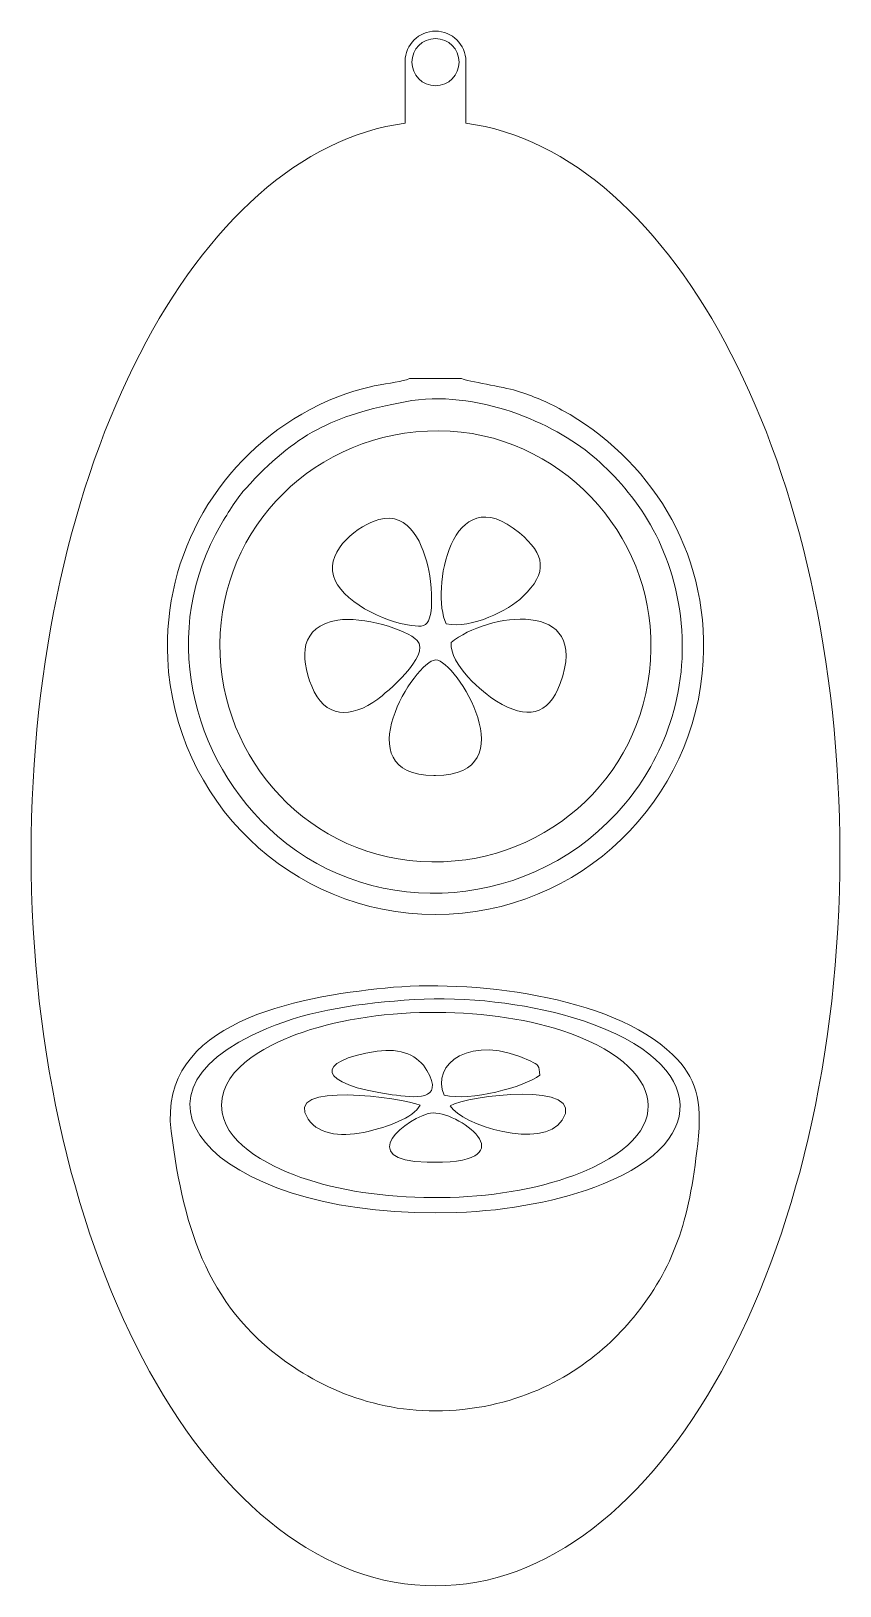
# Model space of a CAD drawing. Header units: millimetres. Extents: x -95 to 95, y -175 to 175.
# Drawn here: x 34.8 to 94.8, y 58.1 to 173.5 of the extents above; entities that cross this region are included whole.
import ezdxf

# ---------------------------------------------------------------- set-up
doc = ezdxf.new("R2010")
doc.units = ezdxf.units.MM
doc.header["$MEASUREMENT"] = 0
doc.layers.add('Camada 1', color=7, linetype='Continuous')

msp = doc.modelspace()

# ---------------------------------------------------------------- linework, layer by layer
at = {"layer": 'Camada 1', "color": 250, "lineweight": 9}
msp.add_ellipse((64.7548, 171.1927), major_axis=(1.7502, 0), ratio=0.99988573, dxfattribs=at)
for points, knots in [([(67.0046, 171.2466), (67.0046, 171.2466), (67.0046, 166.6666), (67.0046, 166.6666), (67.0046, 166.6666), (82.5225, 164.5823), (94.7546, 141.1162), (94.7546, 112.4742), (94.7546, 112.4742), (94.7546, 82.4611), (81.3236, 58.13), (64.7546, 58.13), (64.7546, 58.13), (48.1856, 58.13), (34.7546, 82.4611), (34.7546, 112.4742), (34.7546, 112.4742), (34.7546, 141.1162), (46.9867, 164.5823), (62.5046, 166.6666), (62.5046, 166.6666), (62.5046, 166.6666), (62.5046, 171.2466), (62.5046, 171.2466), (62.5046, 171.2466), (62.5046, 172.4893), (63.5119, 173.4966), (64.7546, 173.4966), (64.7546, 173.4966), (65.9973, 173.4966), (67.0046, 172.4893), (67.0046, 171.2466)], [0, 0, 0, 0, 0.11111111, 0.11111111, 0.11111111, 0.11111111, 0.22222222, 0.22222222, 0.22222222, 0.22222222, 0.33333333, 0.33333333, 0.33333333, 0.33333333, 0.44444444, 0.44444444, 0.44444444, 0.44444444, 0.55555556, 0.55555556, 0.55555556, 0.55555556, 0.66666667, 0.66666667, 0.66666667, 0.66666667, 0.77777778, 0.77777778, 0.77777778, 0.77777778, 1, 1, 1, 1]), ([(66.6856, 147.716), (66.6856, 147.716), (62.8315, 147.716), (62.8315, 147.716), (62.8315, 147.716), (61.7417, 147.2203), (59.3771, 147.5086), (55.4665, 145.4284), (55.4665, 145.4284), (48.743, 141.8518), (44.5174, 134.753), (44.888, 126.9091), (44.888, 126.9091), (45.3782, 116.5306), (53.9274, 107.938), (64.7611, 107.9482), (64.7611, 107.9482), (75.5362, 107.9583), (84.0753, 116.4722), (84.6148, 126.779), (84.6148, 126.779), (85.0477, 135.0478), (80.5648, 141.8251), (74.1361, 145.3794), (74.1361, 145.3794), (72.9693, 146.0245), (72.0476, 146.3934), (70.7513, 146.8065), (70.7513, 146.8065), (69.7669, 147.1202), (67.1729, 147.4951), (66.6856, 147.716)], [0, 0, 0, 0, 0.11111111, 0.11111111, 0.11111111, 0.11111111, 0.22222222, 0.22222222, 0.22222222, 0.22222222, 0.33333333, 0.33333333, 0.33333333, 0.33333333, 0.44444444, 0.44444444, 0.44444444, 0.44444444, 0.55555556, 0.55555556, 0.55555556, 0.55555556, 0.66666667, 0.66666667, 0.66666667, 0.66666667, 0.77777778, 0.77777778, 0.77777778, 0.77777778, 1, 1, 1, 1]), ([(62.5074, 145.9939), (67.7936, 146.9871), (73.5543, 144.3862), (76.4234, 141.9581), (76.4234, 141.9581), (79.2816, 139.5392), (82.2212, 135.7381), (82.9223, 130.1086), (82.9223, 130.1086), (83.6439, 124.3144), (81.5483, 119.4506), (78.8485, 116.2083), (78.8485, 116.2083), (72.0992, 108.1028), (60.2893, 107.4764), (53.0378, 113.7607), (53.0378, 113.7607), (46.4069, 119.5072), (44.3157, 129.1718), (48.8281, 136.8634), (48.8281, 136.8634), (49.3473, 137.7483), (50.1614, 139.0068), (50.6737, 139.5656), (50.6737, 139.5656), (54.3822, 143.6113), (57.068, 144.9719), (62.5074, 145.9939)], [0, 0, 0, 0, 0.125, 0.125, 0.125, 0.125, 0.25, 0.25, 0.25, 0.25, 0.375, 0.375, 0.375, 0.375, 0.5, 0.5, 0.5, 0.5, 0.625, 0.625, 0.625, 0.625, 0.75, 0.75, 0.75, 0.75, 1, 1, 1, 1]), ([(65.5377, 129.5231), (64.3941, 131.9446), (65.8982, 140.5525), (70.9857, 136.258), (70.9857, 136.258), (72.8727, 134.6651), (73.1373, 133.3392), (71.2127, 131.5191), (71.2127, 131.5191), (70.179, 130.5415), (67.4507, 129.1057), (65.5377, 129.5231)], [0, 0, 0, 0, 0.25, 0.25, 0.25, 0.25, 0.5, 0.5, 0.5, 0.5, 1, 1, 1, 1]), ([(60.5546, 137.2582), (62.8649, 137.873), (63.8864, 135.3095), (64.2568, 133.4658), (64.2568, 133.4658), (64.4408, 132.5496), (64.5893, 130.8177), (64.3134, 129.949), (64.3134, 129.949), (64.1116, 129.3139), (63.7984, 129.2816), (62.9602, 129.3901), (62.9602, 129.3901), (60.9271, 129.6534), (57.6848, 131.2276), (57.1797, 133.0857), (57.1797, 133.0857), (56.6506, 135.0324), (59.088, 136.8679), (60.5546, 137.2582)], [0, 0, 0, 0, 0.16666667, 0.16666667, 0.16666667, 0.16666667, 0.33333333, 0.33333333, 0.33333333, 0.33333333, 0.5, 0.5, 0.5, 0.5, 0.66666667, 0.66666667, 0.66666667, 0.66666667, 1, 1, 1, 1]), ([(65.9151, 128.1326), (68.5185, 130.3022), (76.3562, 131.4878), (74.01, 125.0828), (74.01, 125.0828), (73.1371, 122.6996), (71.5245, 122.3938), (69.289, 123.7716), (69.289, 123.7716), (68.2577, 124.4073), (65.7957, 126.4717), (65.9151, 128.1326)], [0, 0, 0, 0, 0.25, 0.25, 0.25, 0.25, 0.5, 0.5, 0.5, 0.5, 1, 1, 1, 1]), ([(57.5192, 129.7902), (59.2654, 130.0853), (62.6404, 129.1012), (63.4057, 128.2804), (63.4057, 128.2804), (64.4461, 127.1645), (61.0233, 124.3374), (60.4644, 123.9245), (60.4644, 123.9245), (58.489, 122.4648), (56.5072, 122.5211), (55.5718, 124.8786), (55.5718, 124.8786), (54.6901, 127.1007), (54.673, 129.3094), (57.5192, 129.7902)], [0, 0, 0, 0, 0.2, 0.2, 0.2, 0.2, 0.4, 0.4, 0.4, 0.4, 0.6, 0.6, 0.6, 0.6, 1, 1, 1, 1]), ([(64.631, 118.2702), (57.9272, 118.2832), (63.2514, 126.811), (64.7652, 126.8328), (64.7652, 126.8328), (66.2921, 126.8547), (71.5674, 118.2566), (64.7611, 118.2699), (64.7611, 118.2699), (64.7611, 118.2699), (64.631, 118.2702), (64.631, 118.2702)], [0, 0, 0, 0, 0.25, 0.25, 0.25, 0.25, 0.5, 0.5, 0.5, 0.5, 1, 1, 1, 1]), ([(61.0319, 102.4941), (54.4474, 101.8206), (44.129, 99.9925), (45.1458, 91.8782), (45.1458, 91.8782), (46.0869, 84.3688), (48.0102, 78.4891), (54.2154, 74.3765), (54.2154, 74.3765), (57.9369, 71.9099), (62.716, 70.394), (68.3548, 71.453), (68.3548, 71.453), (73.4819, 72.4158), (77.1491, 75.2414), (79.4343, 78.0504), (79.4343, 78.0504), (82.46, 81.7698), (83.5572, 85.1199), (84.2046, 90.9207), (84.2046, 90.9207), (84.577, 94.2573), (84.1095, 95.8327), (82.3385, 97.5536), (82.3385, 97.5536), (77.7802, 101.983), (67.2529, 103.1303), (61.0319, 102.4941)], [0, 0, 0, 0, 0.125, 0.125, 0.125, 0.125, 0.25, 0.25, 0.25, 0.25, 0.375, 0.375, 0.375, 0.375, 0.5, 0.5, 0.5, 0.5, 0.625, 0.625, 0.625, 0.625, 0.75, 0.75, 0.75, 0.75, 1, 1, 1, 1]), ([(63.1719, 101.6301), (67.1039, 101.8571), (71.3363, 101.3664), (74.824, 100.3343), (74.824, 100.3343), (84.8504, 97.3671), (85.4414, 91.2538), (77.1854, 87.9559), (77.1854, 87.9559), (73.9804, 86.6757), (70.1771, 85.9783), (66.3279, 85.8345), (66.3279, 85.8345), (49.2529, 85.1971), (39.7398, 94.3008), (52.2513, 99.496), (52.2513, 99.496), (55.5055, 100.8473), (59.227, 101.4025), (63.1719, 101.6301)], [0, 0, 0, 0, 0.16666667, 0.16666667, 0.16666667, 0.16666667, 0.33333333, 0.33333333, 0.33333333, 0.33333333, 0.5, 0.5, 0.5, 0.5, 0.66666667, 0.66666667, 0.66666667, 0.66666667, 1, 1, 1, 1]), ([(65.398, 94.5456), (64.3789, 96.7942), (67.3325, 99.2268), (71.8339, 97.0666), (71.8339, 97.0666), (72.3571, 96.8154), (72.4771, 96.7261), (72.4864, 96.0231), (72.4864, 96.0231), (71.3614, 95.1496), (67.3139, 94.0589), (65.398, 94.5456)], [0, 0, 0, 0, 0.25, 0.25, 0.25, 0.25, 0.5, 0.5, 0.5, 0.5, 1, 1, 1, 1]), ([(60.4224, 97.804), (62.1747, 98.0721), (63.4899, 97.4722), (64.124, 96.3781), (64.124, 96.3781), (65.4582, 94.0763), (63.2013, 94.3431), (61.5381, 94.5743), (61.5381, 94.5743), (55.945, 95.3519), (55.6575, 97.0751), (60.4224, 97.804)], [0, 0, 0, 0, 0.25, 0.25, 0.25, 0.25, 0.5, 0.5, 0.5, 0.5, 1, 1, 1, 1]), ([(63.6051, 93.8062), (63.1439, 92.8444), (61.053, 92.1556), (59.7597, 91.8528), (59.7597, 91.8528), (57.948, 91.4287), (56.1732, 91.5147), (55.3042, 92.7576), (55.3042, 92.7576), (53.2774, 95.656), (62.4295, 94.3163), (63.6051, 93.8062)], [0, 0, 0, 0, 0.25, 0.25, 0.25, 0.25, 0.5, 0.5, 0.5, 0.5, 1, 1, 1, 1]), ([(65.8485, 93.7438), (67.0384, 94.5296), (76.1021, 95.6159), (74.1618, 92.6803), (74.1618, 92.6803), (72.6863, 90.4478), (66.669, 92.321), (65.8485, 93.7438)], [0, 0, 0, 0, 0.33333333, 0.33333333, 0.33333333, 0.33333333, 1, 1, 1, 1]), ([(64.2131, 93.1718), (65.9495, 93.7115), (71.5492, 89.8053), (65.2845, 89.569), (65.2845, 89.569), (58.6025, 89.317), (61.9304, 92.4624), (64.2131, 93.1718)], [0, 0, 0, 0, 0.33333333, 0.33333333, 0.33333333, 0.33333333, 1, 1, 1, 1])]:
    msp.add_open_spline(points, degree=3, knots=knots, dxfattribs=at)
at = {"layer": 'Camada 1', "color": 240, "lineweight": 9}
for points, knots in [([(63.2912, 143.7562), (54.3862, 142.8531), (47.9983, 135.2315), (48.8378, 126.354), (48.8378, 126.354), (49.6199, 118.0831), (56.8298, 111.0608), (66.217, 111.9201), (66.217, 111.9201), (74.6367, 112.6908), (81.4806, 119.9953), (80.6773, 129.3686), (80.6773, 129.3686), (79.9787, 137.5203), (72.5367, 144.6937), (63.2912, 143.7562)], [0, 0, 0, 0, 0.2, 0.2, 0.2, 0.2, 0.4, 0.4, 0.4, 0.4, 0.6, 0.6, 0.6, 0.6, 1, 1, 1, 1]), ([(48.9283, 93.2415), (49.3608, 90.7525), (52.679, 89.1149), (55.2652, 88.2777), (55.2652, 88.2777), (61.0633, 86.4006), (69.3631, 86.4872), (75.0207, 88.5919), (75.0207, 88.5919), (83.1053, 91.5995), (81.872, 96.7981), (74.125, 99.3361), (74.125, 99.3361), (68.3558, 101.2263), (60.0487, 101.144), (54.4044, 99.0341), (54.4044, 99.0341), (52.1331, 98.1851), (48.3992, 96.2873), (48.9283, 93.2415)], [0, 0, 0, 0, 0.16666667, 0.16666667, 0.16666667, 0.16666667, 0.33333333, 0.33333333, 0.33333333, 0.33333333, 0.5, 0.5, 0.5, 0.5, 0.66666667, 0.66666667, 0.66666667, 0.66666667, 1, 1, 1, 1])]:
    msp.add_open_spline(points, degree=3, knots=knots, dxfattribs=at)

doc.saveas('drawing.dxf')
